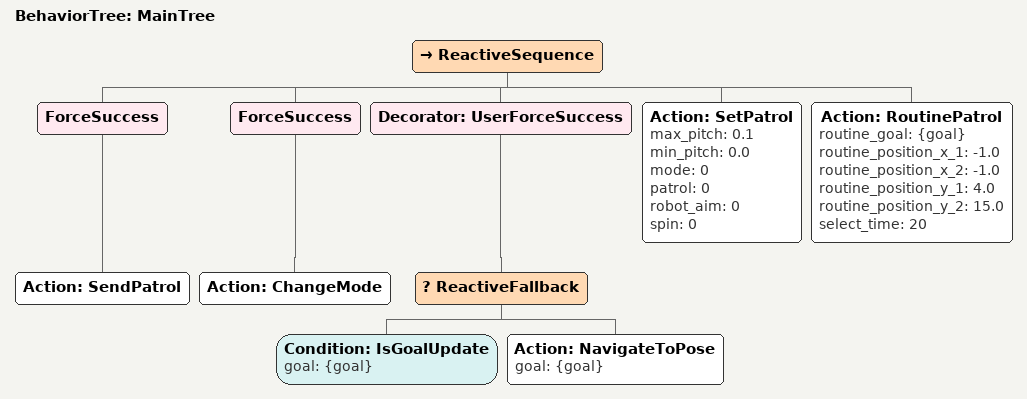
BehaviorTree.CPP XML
<?xml version="1.0"?>
<root main_tree_to_execute="MainTree">
    <BehaviorTree ID="MainTree">
        <ReactiveSequence>
            <ForceSuccess>
                <Action ID="SendPatrol"/>
            </ForceSuccess>
            <ForceSuccess>
                <Action ID="ChangeMode"/>
            </ForceSuccess>
            <Decorator ID="UserForceSuccess">
                <ReactiveFallback>
                    <Condition ID="IsGoalUpdate" goal="{goal}"/>
                    <Action ID="NavigateToPose" goal="{goal}"/>
                </ReactiveFallback>
            </Decorator>
            <Action ID="SetPatrol" max_pitch="0.1" min_pitch="0.0" mode="0" patrol="0" robot_aim="0" spin="0"/>
            <Action ID="RoutinePatrol" routine_goal="{goal}" routine_position_x_1="-1.0" routine_position_x_2="-1.0" routine_position_y_1="4.0" routine_position_y_2="15.0" select_time="20"/>
        </ReactiveSequence>
    </BehaviorTree>
</root>
